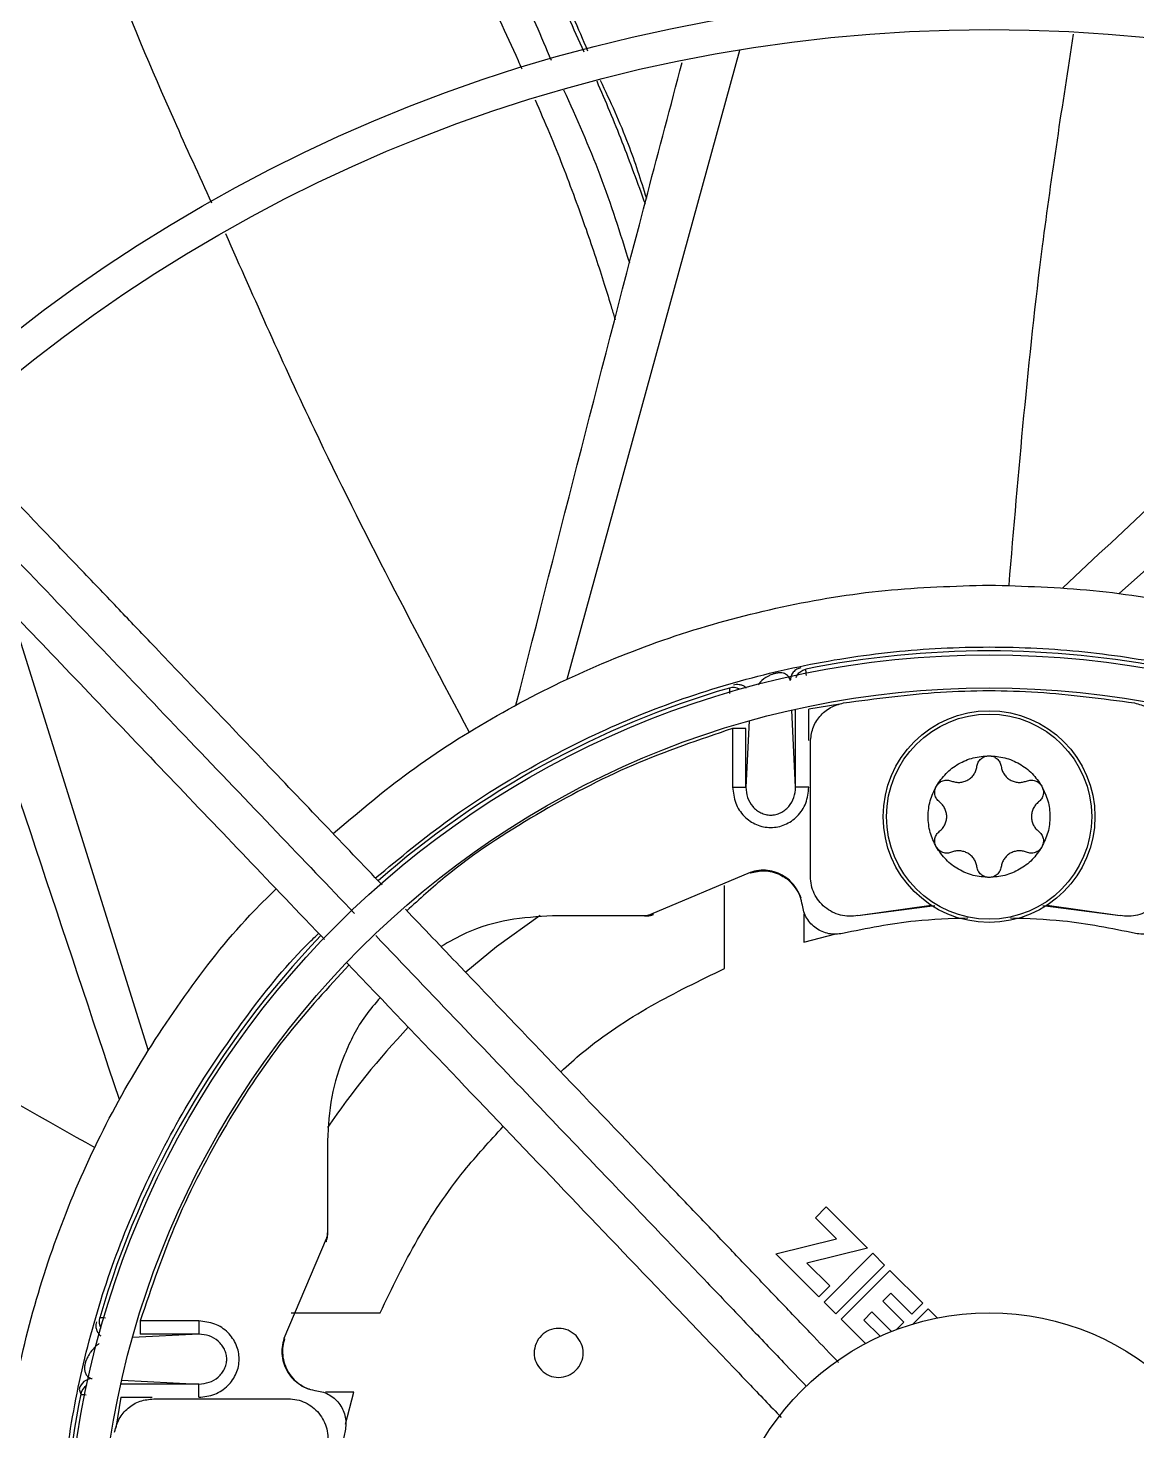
# Model space of a CAD drawing. Header units: inches. Extents: x 1229 to 1453, y -1023 to -720.
# Drawn here: x 1256.314 to 1259.614, y -924.825 to -920.651 of the extents above; entities that cross this region are included whole.
import ezdxf

# ---------------------------------------------------------------- set-up
doc = ezdxf.new("R2010")
doc.units = ezdxf.units.IN
doc.header["$MEASUREMENT"] = 0

msp = doc.modelspace()

# ---------------------------------------------------------------- linework, layer by layer
at = {"color": 18, "linetype": 'Continuous', "lineweight": 25, "true_color": 0x000000}
for p, q in [((1258.4308, -920.7173), (1257.9172, -922.5888)), ((1261.0019, -921.0397), (1259.5613, -922.3336)), ((1256.2628, -922.3856), (1256.672, -923.6925)), ((1258.5984, -922.9093), (1258.5984, -922.6776)), ((1258.7297, -922.6628), (1258.6377, -922.677)), ((1258.6377, -922.7701), (1258.6377, -922.677)), ((1258.4601, -922.7123), (1258.4501, -922.9093)), ((1258.5984, -922.9093), (1258.5868, -922.6802)), ((1258.4108, -922.7347), (1258.4108, -922.9093)), ((1258.4501, -922.9093), (1258.4501, -922.7347)), ((1258.6424, -923.1754), (1258.6424, -922.7753)), ((1258.6377, -922.9093), (1258.5984, -922.9093)), ((1258.4632, -923.1628), (1258.1668, -923.2879)), ((1258.4632, -923.1628), (1258.4635, -923.1648)), ((1258.3865, -923.4491), (1258.3865, -923.2018)), ((1258.7834, -923.2912), (1259.0011, -923.2604)), ((1258.7834, -923.2912), (1259.0122, -923.2612)), ((1259.3339, -923.261), (1259.5643, -923.2912)), ((1259.3466, -923.2604), (1259.5643, -923.2912)), ((1258.1486, -923.2923), (1257.8746, -923.2923)), ((1258.1486, -923.2923), (1258.1571, -923.2923)), ((1258.1749, -923.288), (1258.1668, -923.2879)), ((1258.6227, -923.2859), (1258.6227, -923.371)), ((1258.6227, -923.371), (1258.7179, -923.3458)), ((1257.2054, -923.9616), (1257.2054, -924.2356)), ((1258.6896, -924.1583), (1258.6573, -924.1905)), ((1258.6896, -924.1583), (1258.8121, -924.2807)), ((1258.7196, -924.2529), (1258.6573, -924.1905)), ((1257.201, -924.2537), (1257.0759, -924.5502)), ((1257.201, -924.2537), (1257.2011, -924.2618)), ((1257.2054, -924.244), (1257.2054, -924.2356)), ((1258.5393, -924.2974), (1258.7196, -924.2529)), ((1258.6673, -924.4255), (1258.5393, -924.2974)), ((1258.8121, -924.2807), (1258.6317, -924.3253)), ((1258.6833, -924.4415), (1258.8284, -924.2964)), ((1258.8632, -924.3312), (1258.8284, -924.2964)), ((1258.6317, -924.3253), (1258.6996, -924.3932)), ((1258.8632, -924.3312), (1258.7181, -924.4763)), ((1258.7341, -924.4923), (1258.8789, -924.3476)), ((1258.8789, -924.3476), (1258.9763, -924.445)), ((1258.6996, -924.3932), (1258.6673, -924.4255)), ((1258.8814, -924.4146), (1258.8575, -924.4386)), ((1258.944, -924.4773), (1258.8814, -924.4146)), ((1258.7181, -924.4763), (1258.6833, -924.4415)), ((1258.8252, -924.4709), (1258.8012, -924.4948)), ((1258.8833, -924.529), (1258.8252, -924.4709)), ((1258.8575, -924.4386), (1258.9201, -924.5012)), ((1258.9763, -924.445), (1258.944, -924.4773)), ((1258.9483, -924.5064), (1258.993, -924.4617)), ((1258.993, -924.4617), (1259.0199, -924.4886)), ((1256.8224, -924.4977), (1256.6478, -924.4977)), ((1257.0976, -924.4734), (1257.3621, -924.4734)), ((1258.8063, -924.5645), (1258.7341, -924.4923)), ((1258.8012, -924.4948), (1258.8496, -924.5432)), ((1258.9201, -924.5012), (1258.898, -924.5233)), ((1256.8224, -924.5371), (1256.6254, -924.547)), ((1256.8224, -924.5371), (1256.6478, -924.5371)), ((1257.0759, -924.5502), (1257.0779, -924.5505)), ((1256.5932, -924.6737), (1256.8224, -924.6853)), ((1256.4669, -924.7007), (1256.4714, -924.7155)), ((1256.8224, -924.6853), (1256.5906, -924.6853)), ((1257.2841, -924.7096), (1257.199, -924.7096)), ((1257.2589, -924.8048), (1257.2841, -924.7096)), ((1256.5901, -924.7247), (1256.5758, -924.8167)), ((1256.5901, -924.7247), (1256.6832, -924.7247)), ((1256.6883, -924.7293), (1257.0884, -924.7293))]:
    msp.add_line(p, q, dxfattribs=at)
at = {"color": 18, "linetype": 'Continuous', "lineweight": 25, "true_color": 0x000000, "flags": 128}
msp.add_lwpolyline([(1257.8378, -923.2908), (1257.7085, -923.3849), (1257.617, -923.4602)], dxfattribs=at)
at = {"color": 18, "linetype": 'Continuous', "lineweight": 25, "true_color": 0x000000}
for centre, radius in [((1259.1739, -925.2608), 11.7126), ((1259.1739, -925.2608), 8.5704), ((1259.1739, -925.2608), 8.472), ((1259.1739, -925.2608), 6.6478), ((1259.1739, -925.2608), 6.5493), ((1259.1739, -925.2608), 4.7037), ((1259.1739, -925.2608), 4.6053), ((1259.1739, -925.2608), 2.745), ((1259.1739, -925.2608), 2.6465), ((1259.1739, -922.997), 0.315), ((1259.1739, -922.997), 0.3053), ((1259.1739, -925.2608), 0.7874)]:
    msp.add_circle(centre, radius, dxfattribs=at)
for centre, radius, start, end in [((1259.1739, -925.2608), 2.7569, 78.5929, 101.4071), ((1259.1739, -925.2608), 2.7569, 106.2782, 131.2445), ((1258.4121, -922.6522), 0.0393, 60.0968, 106.2736), ((1259.1739, -925.2608), 2.7569, 136.1585, 163.7218), ((1259.1739, -925.2608), 2.3804, 136.5504, 145.7805), ((1256.5652, -924.4991), 0.0394, 163.7309, 209.8929), ((1256.5055, -924.7087), 0.0394, 90.0022, 168.2946), ((1259.1739, -925.2608), 2.7569, 168.5929, 191.4071), ((1256.51, -924.7233), 0.0394, 122.4222, 168.5824)]:
    msp.add_arc(centre, radius, start, end, dxfattribs=at)
for points, knots in [([(1247.4643, -925.2608), (1247.4692, -925.0053), (1247.4788, -924.4944), (1247.5568, -923.7313), (1247.681, -922.9748), (1247.8553, -922.228), (1248.0778, -921.4942), (1248.3479, -920.7766), (1248.6644, -920.0781), (1249.0259, -919.4019), (1249.4308, -918.7507), (1249.8774, -918.1274), (1250.3639, -917.5347), (1250.8881, -916.975), (1251.4477, -916.4508), (1252.0405, -915.9644), (1252.6637, -915.5177), (1253.3149, -915.1128), (1253.9912, -914.7513), (1254.6896, -914.4349), (1255.4073, -914.1648), (1256.141, -913.9422), (1256.8878, -913.7681), (1257.6444, -913.6432), (1258.4075, -913.568), (1259.1739, -913.5429), (1259.9402, -913.568), (1260.7033, -913.6432), (1261.4599, -913.7681), (1262.2067, -913.9422), (1262.9404, -914.1648), (1263.6581, -914.4349), (1264.3565, -914.7513), (1265.0328, -915.1128), (1265.684, -915.5177), (1266.3073, -915.9644), (1266.9, -916.4508), (1267.4597, -916.975), (1267.9838, -917.5347), (1268.4703, -918.1274), (1268.9169, -918.7507), (1269.3218, -919.4019), (1269.6833, -920.0781), (1269.9998, -920.7766), (1270.2699, -921.4942), (1270.4924, -922.228), (1270.6667, -922.9748), (1270.7909, -923.7313), (1270.8689, -924.4944), (1270.8786, -925.0053), (1270.8834, -925.2608)], [0, 0, 0, 0, 0.020833, 0.041667, 0.0625, 0.083333, 0.104167, 0.125, 0.145833, 0.166667, 0.1875, 0.208333, 0.229167, 0.25, 0.270833, 0.291667, 0.3125, 0.333333, 0.354167, 0.375, 0.395833, 0.416667, 0.4375, 0.458333, 0.479167, 0.5, 0.520833, 0.541667, 0.5625, 0.583333, 0.604167, 0.625, 0.645833, 0.666667, 0.6875, 0.708333, 0.729167, 0.75, 0.770833, 0.791667, 0.8125, 0.833333, 0.854167, 0.875, 0.895833, 0.916667, 0.9375, 0.958333, 0.979167, 1, 1, 1, 1]), ([(1256.9813, -919.0947), (1256.9836, -919.0976), (1257.0116, -919.132), (1257.0629, -919.1984), (1257.1346, -919.2932), (1257.2028, -919.3869), (1257.296, -919.5187), (1257.4087, -919.6871), (1257.5624, -919.933), (1257.718, -920.2063), (1257.8606, -920.4825), (1257.9369, -920.6517), (1257.9682, -920.7211)], [0, 0, 0, 0, 0.005829, 0.069293, 0.131295, 0.191839, 0.250923, 0.384412, 0.509798, 0.706683, 0.87956, 1, 1, 1, 1]), ([(1256.9921, -919.0906), (1257.0185, -919.1218), (1257.1583, -919.2872), (1257.3798, -919.6098), (1257.6543, -920.0547), (1257.8547, -920.4253), (1257.9507, -920.6515), (1257.979, -920.7182)], [0, 0, 0, 0, 0.063901, 0.337789, 0.611689, 0.885604, 1, 1, 1, 1]), ([(1256.7937, -919.1665), (1256.832, -919.214), (1256.914, -919.3157), (1257.0351, -919.4783), (1257.1597, -919.6556), (1257.2833, -919.8433), (1257.4052, -920.0415), (1257.5323, -920.2632), (1257.6554, -920.4991), (1257.7411, -920.6743), (1257.7796, -920.7637), (1257.7832, -920.7721)], [0, 0, 0, 0, 0.096233, 0.206176, 0.320503, 0.439206, 0.562272, 0.689686, 0.845034, 0.985429, 1, 1, 1, 1]), ([(1257.8716, -920.7477), (1257.8566, -920.7121), (1257.779, -920.5268), (1257.608, -920.2048), (1257.3596, -919.7838), (1257.1185, -919.4246), (1256.9492, -919.2146), (1256.8828, -919.1324)], [0, 0, 0, 0, 0.06136, 0.318858, 0.576414, 0.834122, 1, 1, 1, 1]), ([(1256.1866, -919.4391), (1256.2489, -919.6235), (1256.4184, -920.1254), (1256.6456, -920.7027), (1256.8228, -921.0892), (1256.8603, -921.1709)], [0, 0, 0, 0, 0.314001, 0.854808, 1, 1, 1, 1]), ([(1259.4243, -920.6692), (1259.3917, -920.8793), (1259.3071, -921.4232), (1259.2608, -921.9718), (1259.2323, -922.3086)], [0, 0, 0, 0, 0.386148, 1, 1, 1, 1]), ([(1257.7662, -922.6652), (1257.8956, -922.1568), (1258.058, -921.5189), (1258.2263, -920.8829), (1258.2605, -920.7537)], [0, 0, 0, 0, 0.7968413, 1, 1, 1, 1]), ([(1258.1045, -921.3501), (1258.077, -921.2624), (1258.0221, -921.0872), (1257.9467, -920.9194), (1257.909, -920.8356)], [0, 0, 0, 0, 0.500505, 1, 1, 1, 1]), ([(1258.0064, -920.8081), (1258.032, -920.8682), (1258.0832, -920.9886), (1258.1277, -921.1114), (1258.1501, -921.173)], [0, 0, 0, 0, 0.4988732, 1, 1, 1, 1]), ([(1258.0171, -920.8058), (1258.0462, -920.8686), (1258.0992, -920.983), (1258.1371, -921.1028), (1258.1543, -921.1567)], [0, 0, 0, 0, 0.549444, 1, 1, 1, 1]), ([(1257.8229, -920.8641), (1257.8374, -920.8973), (1257.8797, -920.9939), (1257.9292, -921.1229), (1257.974, -921.2469), (1258.0031, -921.332), (1258.0284, -921.4102), (1258.0474, -921.4717), (1258.0577, -921.5072), (1258.0611, -921.5188)], [0, 0, 0, 0, 0.155591, 0.453872, 0.593993, 0.723032, 0.840997, 0.947892, 1, 1, 1, 1]), ([(1259.3929, -922.3162), (1259.7767, -921.9585), (1260.2582, -921.5096), (1260.7436, -921.0656), (1260.8422, -920.9754)], [0, 0, 0, 0, 0.796821, 1, 1, 1, 1]), ([(1256.9015, -921.2618), (1256.9877, -921.4565), (1257.2109, -921.9601), (1257.4687, -922.447), (1257.6268, -922.7457)], [0, 0, 0, 0, 0.3865725, 1, 1, 1, 1]), ([(1257.3681, -923.2002), (1257.3108, -923.1403), (1257.1909, -923.0148), (1257.0135, -922.8292), (1256.8428, -922.6505), (1256.7016, -922.5028), (1256.581, -922.3766), (1256.4692, -922.2596), (1256.3433, -922.1278), (1256.2128, -921.9913), (1256.1242, -921.8985), (1256.0826, -921.8551)], [0, 0, 0, 0, 0.133272, 0.279174, 0.413304, 0.531425, 0.608473, 0.694881, 0.792575, 0.902797, 1, 1, 1, 1]), ([(1255.9876, -921.9266), (1256.0864, -922.03), (1256.2745, -922.2268), (1256.544, -922.5088), (1256.8007, -922.7775), (1257.0452, -923.0333), (1257.2086, -923.2043), (1257.2858, -923.2851)], [0, 0, 0, 0, 0.228868, 0.435815, 0.623227, 0.822027, 1, 1, 1, 1]), ([(1255.9111, -922.0174), (1255.9578, -922.0664), (1256.0594, -922.1727), (1256.3103, -922.4352), (1256.6674, -922.8089), (1256.9943, -923.151), (1257.1719, -923.3368), (1257.1962, -923.3622)], [0, 0, 0, 0, 0.109527, 0.237746, 0.586688, 0.943426, 1, 1, 1, 1]), ([(1256.5863, -923.8384), (1256.4202, -923.3408), (1256.2309, -922.774), (1256.0472, -922.2058), (1256.0248, -922.1364)], [0, 0, 0, 0, 0.877844, 1, 1, 1, 1]), ([(1257.2221, -923.0474), (1257.2915, -922.9885), (1257.4397, -922.8627), (1257.691, -922.7017), (1257.9671, -922.5598), (1258.2571, -922.4482), (1258.557, -922.368), (1258.8637, -922.3175), (1259.0705, -922.3112), (1259.1739, -922.308)], [0, 0, 0, 0, 0.127919, 0.273266, 0.418612, 0.56396, 0.709306, 0.854654, 1, 1, 1, 1]), ([(1259.1739, -922.308), (1259.2772, -922.3112), (1259.484, -922.3175), (1259.7907, -922.368), (1260.0907, -922.4481), (1260.3804, -922.56), (1260.6573, -922.701), (1260.9161, -922.8719), (1261.1056, -923.0191), (1261.2002, -923.1163), (1261.2228, -923.1395)], [0, 0, 0, 0, 0.136759, 0.273517, 0.410274, 0.547034, 0.68379, 0.820549, 0.957307, 1, 1, 1, 1]), ([(1257.3484, -923.1796), (1257.4209, -923.1196), (1257.5667, -922.999), (1257.8079, -922.8475), (1258.063, -922.7195), (1258.3303, -922.6188), (1258.6065, -922.5461), (1258.8887, -922.5021), (1259.1739, -922.4874), (1259.4591, -922.5021), (1259.7412, -922.5461), (1260.0174, -922.6188), (1260.2846, -922.7196), (1260.5403, -922.8471), (1260.7802, -923.0013), (1260.9645, -923.1419), (1261.0605, -923.2381), (1261.0893, -923.2669)], [0, 0, 0, 0, 0.0686182, 0.1379717, 0.207325, 0.2766794, 0.3460334, 0.4153867, 0.4847398, 0.554094, 0.6234473, 0.6928013, 0.7621556, 0.831509, 0.9008624, 0.9702164, 1, 1, 1, 1]), ([(1258.5824, -922.5924), (1258.5815, -922.5889), (1258.5799, -922.5819), (1258.5705, -922.5738), (1258.5603, -922.569), (1258.547, -922.5695), (1258.543, -922.5699), (1258.5398, -922.5705), (1258.5364, -922.5712), (1258.5331, -922.5722), (1258.5299, -922.5732), (1258.5237, -922.5755), (1258.5133, -922.5806), (1258.4968, -922.5916), (1258.4911, -922.5992), (1258.487, -922.6045)], [0, 0, 0, 0, 0.2061417, 0.4095199, 0.552974, 0.5738067, 0.5833824, 0.5923662, 0.6010123, 0.6097972, 0.6191121, 0.6290455, 0.6731164, 0.7702347, 1, 1, 1, 1]), ([(1258.6138, -922.5539), (1258.6096, -922.5552), (1258.601, -922.5579), (1258.5906, -922.5671), (1258.5837, -922.5791), (1258.5828, -922.5881), (1258.5824, -922.5924)], [0, 0, 0, 0, 0.242701, 0.500198, 0.757591, 1, 1, 1, 1]), ([(1258.5998, -922.5829), (1258.6016, -922.5791), (1258.6054, -922.5711), (1258.6158, -922.5623), (1258.6244, -922.5596), (1258.6286, -922.5583)], [0, 0, 0, 0, 0.317155, 0.668815, 1, 1, 1, 1]), ([(1258.6305, -922.577), (1258.6302, -922.5735), (1258.6292, -922.5608), (1258.6288, -922.5594), (1258.6286, -922.5583)], [0, 0, 0, 0, 0.281956, 1, 1, 1, 1]), ([(1258.4011, -922.6144), (1258.401, -922.6159), (1258.4009, -922.618), (1258.4017, -922.6282), (1258.4018, -922.6309)], [0, 0, 0, 0, 0.7360969, 1, 1, 1, 1]), ([(1258.4134, -922.6045), (1258.4161, -922.6039), (1258.4217, -922.6027), (1258.4307, -922.6032), (1258.4397, -922.6058), (1258.4468, -922.6095), (1258.4501, -922.6129), (1258.4511, -922.614)], [0, 0, 0, 0, 0.202106, 0.421325, 0.653497, 0.892822, 1, 1, 1, 1]), ([(1258.7411, -922.6587), (1258.8369, -922.646), (1259.0284, -922.6206), (1259.3193, -922.6206), (1259.5108, -922.646), (1259.6066, -922.6587)], [0, 0, 0, 0, 0.333334, 0.666666, 1, 1, 1, 1]), ([(1258.6424, -922.7753), (1258.6438, -922.7614), (1258.6466, -922.7337), (1258.6687, -922.6975), (1258.7008, -922.6698), (1258.7277, -922.6624), (1258.7411, -922.6587)], [0, 0, 0, 0, 0.250003, 0.500006, 0.749994, 1, 1, 1, 1]), ([(1259.6066, -922.6587), (1259.62, -922.6624), (1259.6469, -922.6698), (1259.679, -922.6975), (1259.7011, -922.7337), (1259.7039, -922.7614), (1259.7054, -922.7753)], [0, 0, 0, 0, 0.24998, 0.499991, 0.749996, 1, 1, 1, 1]), ([(1258.4108, -922.7347), (1258.3109, -922.7686), (1258.1089, -922.8371), (1257.8233, -922.9881), (1257.5975, -923.1346), (1257.4791, -923.2427), (1257.4415, -923.2771)], [0, 0, 0, 0, 0.282089, 0.570666, 0.863744, 1, 1, 1, 1]), ([(1258.4501, -922.7347), (1258.4495, -922.7347), (1258.4481, -922.7347), (1258.439, -922.7347), (1258.4261, -922.7347), (1258.4159, -922.7347), (1258.4108, -922.7347)], [0, 0, 0, 0, 0.250013, 0.500029, 0.750015, 1, 1, 1, 1]), ([(1259.017, -922.9065), (1259.026, -922.8934), (1259.0438, -922.8672), (1259.0824, -922.8386), (1259.1264, -922.8195), (1259.158, -922.8171), (1259.1739, -922.8159)], [0, 0, 0, 0, 0.25, 0.500009, 0.750001, 1, 1, 1, 1]), ([(1259.1379, -922.8474), (1259.1389, -922.8432), (1259.141, -922.8346), (1259.1495, -922.8244), (1259.1608, -922.8173), (1259.1695, -922.8164), (1259.1739, -922.8159)], [0, 0, 0, 0, 0.250017, 0.500038, 0.749991, 1, 1, 1, 1]), ([(1259.1739, -922.8159), (1259.1782, -922.8164), (1259.1869, -922.8173), (1259.1982, -922.8244), (1259.2067, -922.8346), (1259.2088, -922.8432), (1259.2098, -922.8474)], [0, 0, 0, 0, 0.249997, 0.500015, 0.750023, 1, 1, 1, 1]), ([(1259.1739, -922.8159), (1259.1897, -922.8171), (1259.2213, -922.8195), (1259.2653, -922.8386), (1259.3039, -922.8672), (1259.3218, -922.8934), (1259.3307, -922.9065)], [0, 0, 0, 0, 0.250018, 0.500003, 0.750007, 1, 1, 1, 1]), ([(1259.0623, -922.8911), (1259.0663, -922.8924), (1259.0742, -922.8951), (1259.087, -922.8956), (1259.0994, -922.8934), (1259.1111, -922.8883), (1259.1213, -922.8807), (1259.1295, -922.8711), (1259.1354, -922.8598), (1259.1371, -922.8515), (1259.1379, -922.8474)], [0, 0, 0, 0, 0.12501, 0.250004, 0.375011, 0.500011, 0.62501, 0.75002, 0.875001, 1, 1, 1, 1]), ([(1259.2098, -922.8474), (1259.2106, -922.8515), (1259.2123, -922.8598), (1259.2182, -922.8711), (1259.2264, -922.8807), (1259.2366, -922.8883), (1259.2483, -922.8934), (1259.2607, -922.8956), (1259.2735, -922.8951), (1259.2815, -922.8924), (1259.2854, -922.8911)], [0, 0, 0, 0, 0.125009, 0.249988, 0.374997, 0.499995, 0.624993, 0.749999, 0.874992, 1, 1, 1, 1]), ([(1258.4108, -922.9093), (1258.4126, -922.9255), (1258.4161, -922.9573), (1258.4429, -922.9973), (1258.4745, -923.0192), (1258.5026, -923.028), (1258.5242, -923.0301), (1258.5459, -923.028), (1258.574, -923.0192), (1258.6056, -922.9973), (1258.6324, -922.9573), (1258.6359, -922.9255), (1258.6377, -922.9093)], [0, 0, 0, 0, 0.132078, 0.2598, 0.381605, 0.440894, 0.500007, 0.559042, 0.618396, 0.740202, 0.867924, 1, 1, 1, 1]), ([(1258.4108, -922.9093), (1258.4159, -922.9093), (1258.4261, -922.9093), (1258.439, -922.9093), (1258.4481, -922.9093), (1258.4495, -922.9093), (1258.4501, -922.9093)], [0, 0, 0, 0, 0.249985, 0.499971, 0.749987, 1, 1, 1, 1]), ([(1258.4501, -922.9093), (1258.4511, -922.9198), (1258.4531, -922.9406), (1258.4667, -922.9637), (1258.4816, -922.978), (1258.4947, -922.9861), (1258.5091, -922.9912), (1258.5242, -922.993), (1258.5394, -922.9912), (1258.5538, -922.9861), (1258.5669, -922.978), (1258.5818, -922.9637), (1258.5954, -922.9406), (1258.5974, -922.9198), (1258.5984, -922.9093)], [0, 0, 0, 0, 0.1276382, 0.2537227, 0.3161311, 0.3778855, 0.439088, 0.4999904, 0.5609116, 0.6221141, 0.6838688, 0.7462768, 0.8723618, 1, 1, 1, 1]), ([(1259.017, -923.0876), (1259.0101, -923.0733), (1258.9964, -923.0447), (1258.9909, -922.997), (1258.9964, -922.9493), (1259.0101, -922.9208), (1259.017, -922.9065)], [0, 0, 0, 0, 0.25, 0.5, 0.75, 1, 1, 1, 1]), ([(1259.0263, -922.9533), (1259.0231, -922.9503), (1259.0168, -922.9443), (1259.0122, -922.9318), (1259.0117, -922.9185), (1259.0152, -922.9105), (1259.017, -922.9065)], [0, 0, 0, 0, 0.249989, 0.499995, 0.749993, 1, 1, 1, 1]), ([(1259.017, -922.9065), (1259.0196, -922.9029), (1259.0247, -922.8958), (1259.0365, -922.8896), (1259.0497, -922.8874), (1259.0581, -922.8898), (1259.0623, -922.8911)], [0, 0, 0, 0, 0.249988, 0.499992, 0.749963, 1, 1, 1, 1]), ([(1259.2854, -922.8911), (1259.2896, -922.8898), (1259.298, -922.8874), (1259.3112, -922.8896), (1259.323, -922.8958), (1259.3281, -922.9029), (1259.3307, -922.9065)], [0, 0, 0, 0, 0.249949, 0.500008, 0.750012, 1, 1, 1, 1]), ([(1259.3307, -922.9065), (1259.3325, -922.9105), (1259.336, -922.9185), (1259.3356, -922.9318), (1259.3309, -922.9443), (1259.3246, -922.9503), (1259.3214, -922.9533)], [0, 0, 0, 0, 0.250007, 0.500005, 0.750011, 1, 1, 1, 1]), ([(1259.3307, -922.9065), (1259.3376, -922.9208), (1259.3513, -922.9493), (1259.3568, -922.997), (1259.3513, -923.0447), (1259.3376, -923.0733), (1259.3307, -923.0876)], [0, 0, 0, 0, 0.25, 0.5, 0.75, 1, 1, 1, 1]), ([(1259.0263, -923.0407), (1259.0295, -923.0379), (1259.0358, -923.0323), (1259.0426, -923.0215), (1259.0469, -923.0096), (1259.0483, -922.997), (1259.0469, -922.9844), (1259.0426, -922.9725), (1259.0358, -922.9617), (1259.0295, -922.9561), (1259.0263, -922.9533)], [0, 0, 0, 0, 0.125011, 0.2500042, 0.3750014, 0.5, 0.625, 0.7499958, 0.874989, 1, 1, 1, 1]), ([(1259.3214, -922.9533), (1259.3182, -922.9561), (1259.3119, -922.9617), (1259.3051, -922.9725), (1259.3008, -922.9844), (1259.2994, -922.997), (1259.3008, -923.0096), (1259.3051, -923.0215), (1259.3119, -923.0323), (1259.3182, -923.0379), (1259.3214, -923.0407)], [0, 0, 0, 0, 0.125011, 0.2500042, 0.375, 0.5, 0.6249986, 0.7499958, 0.874989, 1, 1, 1, 1]), ([(1259.017, -923.0876), (1259.0152, -923.0836), (1259.0117, -923.0756), (1259.0122, -923.0622), (1259.0168, -923.0497), (1259.0231, -923.0437), (1259.0263, -923.0407)], [0, 0, 0, 0, 0.250008, 0.500004, 0.75001, 1, 1, 1, 1]), ([(1259.3214, -923.0407), (1259.3246, -923.0437), (1259.3309, -923.0497), (1259.3356, -923.0622), (1259.336, -923.0756), (1259.3325, -923.0836), (1259.3307, -923.0876)], [0, 0, 0, 0, 0.24999, 0.499996, 0.749992, 1, 1, 1, 1]), ([(1259.1739, -923.1781), (1259.158, -923.1769), (1259.1264, -923.1745), (1259.0824, -923.1554), (1259.0438, -923.1269), (1259.026, -923.1007), (1259.017, -923.0876)], [0, 0, 0, 0, 0.249999, 0.49999, 0.749999, 1, 1, 1, 1]), ([(1259.0623, -923.103), (1259.0581, -923.1042), (1259.0497, -923.1067), (1259.0365, -923.1044), (1259.0247, -923.0982), (1259.0196, -923.0911), (1259.017, -923.0876)], [0, 0, 0, 0, 0.250037, 0.500007, 0.750011, 1, 1, 1, 1]), ([(1259.3307, -923.0876), (1259.3218, -923.1007), (1259.3039, -923.1269), (1259.2653, -923.1554), (1259.2213, -923.1745), (1259.1897, -923.1769), (1259.1739, -923.1781)], [0, 0, 0, 0, 0.249995, 0.499998, 0.749982, 1, 1, 1, 1]), ([(1259.3307, -923.0876), (1259.3281, -923.0911), (1259.323, -923.0982), (1259.3112, -923.1044), (1259.298, -923.1067), (1259.2896, -923.1042), (1259.2854, -923.103)], [0, 0, 0, 0, 0.249989, 0.4999926, 0.7500513, 1, 1, 1, 1]), ([(1255.1012, -923.1257), (1255.2787, -923.2427), (1255.7383, -923.5455), (1256.2182, -923.8156), (1256.5127, -923.9814)], [0, 0, 0, 0, 0.386151, 1, 1, 1, 1]), ([(1259.1379, -923.1466), (1259.1371, -923.1425), (1259.1354, -923.1342), (1259.1295, -923.123), (1259.1213, -923.1133), (1259.1111, -923.1057), (1259.0994, -923.1007), (1259.087, -923.0984), (1259.0742, -923.0989), (1259.0663, -923.1016), (1259.0623, -923.103)], [0, 0, 0, 0, 0.124998, 0.249979, 0.374989, 0.499989, 0.624988, 0.749996, 0.87499, 1, 1, 1, 1]), ([(1259.2854, -923.103), (1259.2815, -923.1016), (1259.2735, -923.0989), (1259.2607, -923.0984), (1259.2483, -923.1007), (1259.2366, -923.1057), (1259.2264, -923.1133), (1259.2182, -923.123), (1259.2123, -923.1342), (1259.2106, -923.1425), (1259.2098, -923.1466)], [0, 0, 0, 0, 0.125008, 0.250001, 0.375007, 0.500005, 0.625004, 0.750013, 0.874992, 1, 1, 1, 1]), ([(1258.6184, -923.2606), (1258.6168, -923.252), (1258.6135, -923.2347), (1258.6016, -923.211), (1258.5851, -923.1904), (1258.5645, -923.1739), (1258.5407, -923.1624), (1258.5151, -923.1565), (1258.4886, -923.156), (1258.4717, -923.1606), (1258.4632, -923.1628)], [0, 0, 0, 0, 0.125208, 0.250383, 0.375501, 0.500527, 0.625481, 0.750346, 0.875187, 1, 1, 1, 1]), ([(1258.4634, -923.1643), (1258.4774, -923.1612), (1258.4991, -923.1564), (1258.5291, -923.161), (1258.5509, -923.1682), (1258.5634, -923.1765), (1258.569, -923.1803)], [0, 0, 0, 0, 0.3849, 0.596379, 0.815696, 1, 1, 1, 1]), ([(1258.6132, -923.2385), (1258.6131, -923.2384), (1258.6112, -923.2299), (1258.6023, -923.2141), (1258.5861, -923.1927), (1258.5643, -923.1754), (1258.5392, -923.1636), (1258.5128, -923.1582), (1258.4871, -923.1583), (1258.4712, -923.1627), (1258.4635, -923.1648)], [0, 0, 0, 0, 0.002801, 0.141497, 0.287581, 0.43759, 0.587502, 0.733294, 0.871589, 1, 1, 1, 1]), ([(1258.7834, -923.2912), (1258.7748, -923.2924), (1258.7575, -923.2947), (1258.7315, -923.2908), (1258.7069, -923.2817), (1258.6849, -923.2674), (1258.6666, -923.2486), (1258.6529, -923.2263), (1258.644, -923.2015), (1258.6429, -923.1841), (1258.6424, -923.1754)], [0, 0, 0, 0, 0.124991, 0.249998, 0.374994, 0.499989, 0.624994, 0.749993, 0.874999, 1, 1, 1, 1]), ([(1259.1739, -923.1781), (1259.1695, -923.1777), (1259.1608, -923.1768), (1259.1495, -923.1697), (1259.141, -923.1594), (1259.1389, -923.1509), (1259.1379, -923.1466)], [0, 0, 0, 0, 0.249989, 0.499998, 0.75, 1, 1, 1, 1]), ([(1259.2098, -923.1466), (1259.2088, -923.1509), (1259.2067, -923.1594), (1259.1982, -923.1697), (1259.1869, -923.1768), (1259.1782, -923.1777), (1259.1739, -923.1781)], [0, 0, 0, 0, 0.249999, 0.500031, 0.75007, 1, 1, 1, 1]), ([(1259.7054, -923.1754), (1259.7048, -923.1841), (1259.7037, -923.2015), (1259.6948, -923.2263), (1259.6811, -923.2486), (1259.6628, -923.2674), (1259.6408, -923.2817), (1259.6162, -923.2908), (1259.5902, -923.2947), (1259.5729, -923.2924), (1259.5643, -923.2912)], [0, 0, 0, 0, 0.1249985, 0.2500014, 0.3749975, 0.4999997, 0.6249916, 0.7499853, 0.8749892, 1, 1, 1, 1]), ([(1256.9608, -927.2122), (1256.9047, -927.1466), (1256.7813, -927.0025), (1256.6218, -926.7557), (1256.4786, -926.4803), (1256.3657, -926.1909), (1256.2836, -925.8914), (1256.2335, -925.5849), (1256.2157, -925.2748), (1256.2305, -924.9646), (1256.2778, -924.6577), (1256.357, -924.3573), (1256.4673, -924.0671), (1256.6071, -923.7896), (1256.7767, -923.5298), (1256.9261, -923.3362), (1257.0263, -923.2379), (1257.0527, -923.2121)], [0, 0, 0, 0, 0.05882, 0.129282, 0.199743, 0.270205, 0.340667, 0.411128, 0.48159, 0.552051, 0.622513, 0.692975, 0.763436, 0.833898, 0.904359, 0.974821, 1, 1, 1, 1]), ([(1258.569, -923.1803), (1258.5703, -923.181), (1258.5786, -923.1858), (1258.5908, -923.1988), (1258.605, -923.2178), (1258.6107, -923.2321), (1258.6134, -923.2391)], [0, 0, 0, 0, 0.056279, 0.380802, 0.697088, 1, 1, 1, 1]), ([(1258.7379, -923.3447), (1258.7311, -923.3458), (1258.7176, -923.3481), (1258.6969, -923.3459), (1258.6771, -923.34), (1258.6591, -923.3298), (1258.6434, -923.3162), (1258.6311, -923.2996), (1258.6221, -923.2809), (1258.6196, -923.2674), (1258.6184, -923.2606)], [0, 0, 0, 0, 0.124957, 0.249986, 0.374922, 0.499988, 0.62492, 0.749987, 0.874963, 1, 1, 1, 1]), ([(1259.7293, -923.2606), (1259.7281, -923.2674), (1259.7257, -923.2809), (1259.7166, -923.2996), (1259.7043, -923.3162), (1259.6887, -923.3298), (1259.6706, -923.34), (1259.6508, -923.3459), (1259.6302, -923.3481), (1259.6166, -923.3458), (1259.6098, -923.3447)], [0, 0, 0, 0, 0.124971, 0.250009, 0.374946, 0.500008, 0.624949, 0.75001, 0.874956, 1, 1, 1, 1]), ([(1258.7259, -924.6211), (1258.7014, -924.5955), (1258.6462, -924.5377), (1258.5604, -924.4479), (1258.4683, -924.3515), (1258.3754, -924.2543), (1258.2814, -924.1559), (1258.1206, -923.9877), (1257.8931, -923.7496), (1257.6434, -923.4883), (1257.4912, -923.3291), (1257.4373, -923.2727)], [0, 0, 0, 0, 0.056993, 0.128473, 0.199655, 0.271209, 0.344596, 0.418468, 0.645238, 0.874387, 1, 1, 1, 1]), ([(1257.8746, -923.2923), (1257.8309, -923.295), (1257.7435, -923.3003), (1257.6306, -923.3332), (1257.5679, -923.3693), (1257.5432, -923.3835)], [0, 0, 0, 0, 0.377262, 0.754526, 1, 1, 1, 1]), ([(1258.1668, -923.2879), (1258.1639, -923.2892), (1258.1581, -923.2918), (1258.1518, -923.2921), (1258.1486, -923.2923)], [0, 0, 0, 0, 0.499687, 1, 1, 1, 1]), ([(1258.1571, -923.2923), (1258.1602, -923.2921), (1258.1663, -923.2917), (1258.172, -923.2892), (1258.1749, -923.288)], [0, 0, 0, 0, 0.4999258, 1, 1, 1, 1]), ([(1259.1107, -923.2993), (1259.0585, -923.301), (1258.933, -923.3051), (1258.8098, -923.3301), (1258.7379, -923.3447)], [0, 0, 0, 0, 0.415945, 1, 1, 1, 1]), ([(1259.6098, -923.3447), (1259.5379, -923.3301), (1259.4149, -923.3051), (1259.2895, -923.301), (1259.2375, -923.2993)], [0, 0, 0, 0, 0.584815, 1, 1, 1, 1]), ([(1257.0945, -927.0845), (1257.079, -927.0681), (1256.9984, -926.9826), (1256.8744, -926.8087), (1256.7259, -926.5652), (1256.6052, -926.3062), (1256.5112, -926.0366), (1256.4455, -925.7587), (1256.4088, -925.4755), (1256.4014, -925.19), (1256.4234, -924.9053), (1256.4745, -924.6243), (1256.5542, -924.3501), (1256.6619, -924.0856), (1256.7957, -923.8331), (1256.9566, -923.5976), (1257.0856, -923.4341), (1257.1666, -923.3563), (1257.179, -923.3443)], [0, 0, 0, 0, 0.016441, 0.085793, 0.155147, 0.2245, 0.293853, 0.363206, 0.432559, 0.501912, 0.571266, 0.640619, 0.709972, 0.779325, 0.848678, 0.918031, 0.987384, 1, 1, 1, 1]), ([(1257.3489, -923.3511), (1257.4322, -923.4383), (1257.5907, -923.6041), (1257.8145, -923.8383), (1258.0114, -924.0444), (1258.1815, -924.2224), (1258.3275, -924.3752), (1258.4519, -924.5053), (1258.5505, -924.6085), (1258.608, -924.6687), (1258.6308, -924.6925)], [0, 0, 0, 0, 0.195171, 0.371207, 0.524032, 0.656023, 0.769243, 0.865559, 0.946768, 1, 1, 1, 1]), ([(1257.2693, -923.4387), (1257.2075, -923.5054), (1257.0714, -923.6524), (1256.9006, -923.9098), (1256.7503, -924.196), (1256.6817, -924.3979), (1256.6478, -924.4977)], [0, 0, 0, 0, 0.219673, 0.484447, 0.745155, 1, 1, 1, 1]), ([(1257.263, -923.4321), (1257.3735, -923.5478), (1257.5891, -923.7734), (1257.9089, -924.108), (1258.1449, -924.355), (1258.302, -924.5194), (1258.3805, -924.6016), (1258.4648, -924.6898), (1258.5229, -924.7505), (1258.5554, -924.7846)], [0, 0, 0, 0, 0.256905, 0.500939, 0.742315, 0.804588, 0.865353, 0.924471, 1, 1, 1, 1]), ([(1257.8993, -923.7561), (1257.9206, -923.7369), (1258.003, -923.6623), (1258.1654, -923.556), (1258.313, -923.4846), (1258.3865, -923.4491)], [0, 0, 0, 0, 0.148915, 0.576565, 1, 1, 1, 1]), ([(1257.3622, -923.536), (1257.347, -923.5535), (1257.3029, -923.6041), (1257.2532, -923.7043), (1257.2127, -923.83), (1257.2078, -923.9177), (1257.2054, -923.9616)], [0, 0, 0, 0, 0.150095, 0.433399, 0.716699, 1, 1, 1, 1]), ([(1257.3621, -924.4734), (1257.3975, -924.3998), (1257.4686, -924.252), (1257.5932, -924.0661), (1257.6887, -923.9622), (1257.7284, -923.9191)], [0, 0, 0, 0, 0.366655, 0.736954, 1, 1, 1, 1]), ([(1257.2054, -924.2356), (1257.2052, -924.2387), (1257.2048, -924.245), (1257.2023, -924.2508), (1257.201, -924.2537)], [0, 0, 0, 0, 0.5002029, 1, 1, 1, 1]), ([(1257.2011, -924.2618), (1257.2023, -924.259), (1257.2048, -924.2533), (1257.2052, -924.2471), (1257.2054, -924.244)], [0, 0, 0, 0, 0.499996, 1, 1, 1, 1]), ([(1256.5176, -924.5004), (1256.517, -924.503), (1256.5157, -924.5086), (1256.5162, -924.5176), (1256.5188, -924.5267), (1256.5238, -924.535), (1256.5282, -924.5403), (1256.5311, -924.5421), (1256.5313, -924.5422)], [0, 0, 0, 0, 0.17635, 0.367482, 0.569906, 0.778387, 0.986853, 1, 1, 1, 1]), ([(1256.5448, -924.4889), (1256.5418, -924.4886), (1256.5312, -924.4879), (1256.529, -924.488), (1256.5274, -924.488)], [0, 0, 0, 0, 0.285937, 1, 1, 1, 1]), ([(1256.6478, -924.4977), (1256.6478, -924.5028), (1256.6478, -924.513), (1256.6478, -924.5259), (1256.6478, -924.5351), (1256.6478, -924.5364), (1256.6478, -924.5371)], [0, 0, 0, 0, 0.250002, 0.5, 0.749996, 1, 1, 1, 1]), ([(1256.8224, -924.4977), (1256.8224, -924.5028), (1256.8224, -924.513), (1256.8224, -924.5259), (1256.8224, -924.5351), (1256.8224, -924.5364), (1256.8224, -924.5371)], [0, 0, 0, 0, 0.250002, 0.5, 0.749996, 1, 1, 1, 1]), ([(1256.8224, -924.7247), (1256.8386, -924.7229), (1256.8704, -924.7194), (1256.9104, -924.6925), (1256.9323, -924.6609), (1256.941, -924.6328), (1256.9432, -924.6112), (1256.941, -924.5896), (1256.9323, -924.5615), (1256.9104, -924.5298), (1256.8704, -924.503), (1256.8386, -924.4995), (1256.8224, -924.4977)], [0, 0, 0, 0, 0.13208, 0.259807, 0.381597, 0.440892, 0.499998, 0.559043, 0.618394, 0.740193, 0.86792, 1, 1, 1, 1]), ([(1256.8224, -924.6853), (1256.8329, -924.6843), (1256.8537, -924.6824), (1256.8769, -924.6687), (1256.8911, -924.6537), (1256.8993, -924.6406), (1256.9043, -924.6263), (1256.906, -924.6112), (1256.9043, -924.5961), (1256.8993, -924.5818), (1256.8911, -924.5687), (1256.8769, -924.5537), (1256.8537, -924.54), (1256.8329, -924.5381), (1256.8224, -924.5371)], [0, 0, 0, 0, 0.127647, 0.253731, 0.317938, 0.377881, 0.439686, 0.499999, 0.560303, 0.622116, 0.682044, 0.746268, 0.872353, 1, 1, 1, 1]), ([(1257.0759, -924.5502), (1257.0736, -924.5586), (1257.0691, -924.5755), (1257.0696, -924.602), (1257.0755, -924.6277), (1257.087, -924.6514), (1257.1034, -924.6721), (1257.1241, -924.6885), (1257.1478, -924.7005), (1257.165, -924.7037), (1257.1737, -924.7053)], [0, 0, 0, 0, 0.124818, 0.249648, 0.374524, 0.499471, 0.624502, 0.74961, 0.874785, 1, 1, 1, 1]), ([(1257.0779, -924.5505), (1257.0758, -924.5581), (1257.0714, -924.5741), (1257.0712, -924.5998), (1257.0767, -924.6262), (1257.0885, -924.6513), (1257.1057, -924.6731), (1257.1271, -924.6893), (1257.143, -924.6981), (1257.1515, -924.7001), (1257.1518, -924.7002)], [0, 0, 0, 0, 0.12828, 0.266442, 0.412107, 0.561878, 0.711749, 0.857691, 0.996246, 1, 1, 1, 1]), ([(1257.9448, -924.5412), (1257.9373, -924.5352), (1257.9222, -924.5233), (1257.8932, -924.518), (1257.8647, -924.5236), (1257.8404, -924.5398), (1257.8242, -924.5641), (1257.8186, -924.5926), (1257.8239, -924.6216), (1257.8358, -924.6367), (1257.8418, -924.6442)], [0, 0, 0, 0, 0.124989, 0.249992, 0.374996, 0.500002, 0.625002, 0.750001, 0.875, 1, 1, 1, 1]), ([(1257.8418, -924.6442), (1257.8493, -924.6501), (1257.8643, -924.6621), (1257.8934, -924.6673), (1257.9218, -924.6617), (1257.9461, -924.6455), (1257.9623, -924.6212), (1257.9679, -924.5928), (1257.9627, -924.5637), (1257.9507, -924.5487), (1257.9448, -924.5412)], [0, 0, 0, 0, 0.125003, 0.250004, 0.375005, 0.499991, 0.624999, 0.749995, 0.874992, 1, 1, 1, 1]), ([(1256.5255, -924.5651), (1256.5218, -924.568), (1256.5141, -924.5742), (1256.504, -924.5854), (1256.4962, -924.5966), (1256.4924, -924.6031), (1256.4893, -924.6092), (1256.4872, -924.6142), (1256.4858, -924.6183), (1256.4849, -924.6211), (1256.4841, -924.624), (1256.4835, -924.6267), (1256.4831, -924.6293), (1256.4826, -924.6327), (1256.4824, -924.6369), (1256.4825, -924.6414), (1256.4831, -924.6462), (1256.4843, -924.651), (1256.487, -924.6574), (1256.4916, -924.6632), (1256.4982, -924.6677), (1256.503, -924.6688), (1256.5055, -924.6693)], [0, 0, 0, 0, 0.144655, 0.301145, 0.350171, 0.389253, 0.414601, 0.43423, 0.442259, 0.449397, 0.456002, 0.462525, 0.468812, 0.475746, 0.492362, 0.513538, 0.539807, 0.57987, 0.628801, 0.743036, 0.86882, 1, 1, 1, 1]), ([(1256.4714, -924.7155), (1256.4722, -924.7158), (1256.4733, -924.7161), (1256.4846, -924.717), (1256.487, -924.7172)], [0, 0, 0, 0, 0.786707, 1, 1, 1, 1]), ([(1256.8224, -924.7247), (1256.8224, -924.7196), (1256.8224, -924.7094), (1256.8224, -924.6965), (1256.8224, -924.6873), (1256.8224, -924.686), (1256.8224, -924.6853)], [0, 0, 0, 0, 0.250002, 0.5, 0.749996, 1, 1, 1, 1]), ([(1257.1737, -924.7053), (1257.1804, -924.7065), (1257.194, -924.709), (1257.2127, -924.718), (1257.2293, -924.7303), (1257.2428, -924.746), (1257.253, -924.764), (1257.259, -924.7838), (1257.2611, -924.8045), (1257.2589, -924.8181), (1257.2578, -924.8248)], [0, 0, 0, 0, 0.124969, 0.250016, 0.374949, 0.50001, 0.62494, 0.750007, 0.87497, 1, 1, 1, 1]), ([(1256.5718, -924.828), (1256.5755, -924.8146), (1256.5828, -924.7877), (1256.6105, -924.7556), (1256.6468, -924.7336), (1256.6745, -924.7307), (1256.6883, -924.7293)], [0, 0, 0, 0, 0.250006, 0.499995, 0.749991, 1, 1, 1, 1]), ([(1257.0884, -924.7293), (1257.0971, -924.7299), (1257.1145, -924.731), (1257.1393, -924.7398), (1257.1617, -924.7535), (1257.1805, -924.7718), (1257.1948, -924.7938), (1257.2039, -924.8184), (1257.2077, -924.8445), (1257.2054, -924.8617), (1257.2043, -924.8704)], [0, 0, 0, 0, 0.1249825, 0.2500013, 0.3749857, 0.4999988, 0.6250017, 0.7499987, 0.8749993, 1, 1, 1, 1]), ([(1257.2578, -924.8248), (1257.243, -924.8968), (1257.2192, -925.0131), (1257.2151, -925.1316), (1257.2135, -925.1768)], [0, 0, 0, 0, 0.618438, 1, 1, 1, 1])]:
    msp.add_open_spline(points, degree=3, knots=knots, dxfattribs=at)

doc.saveas('drawing.dxf')
